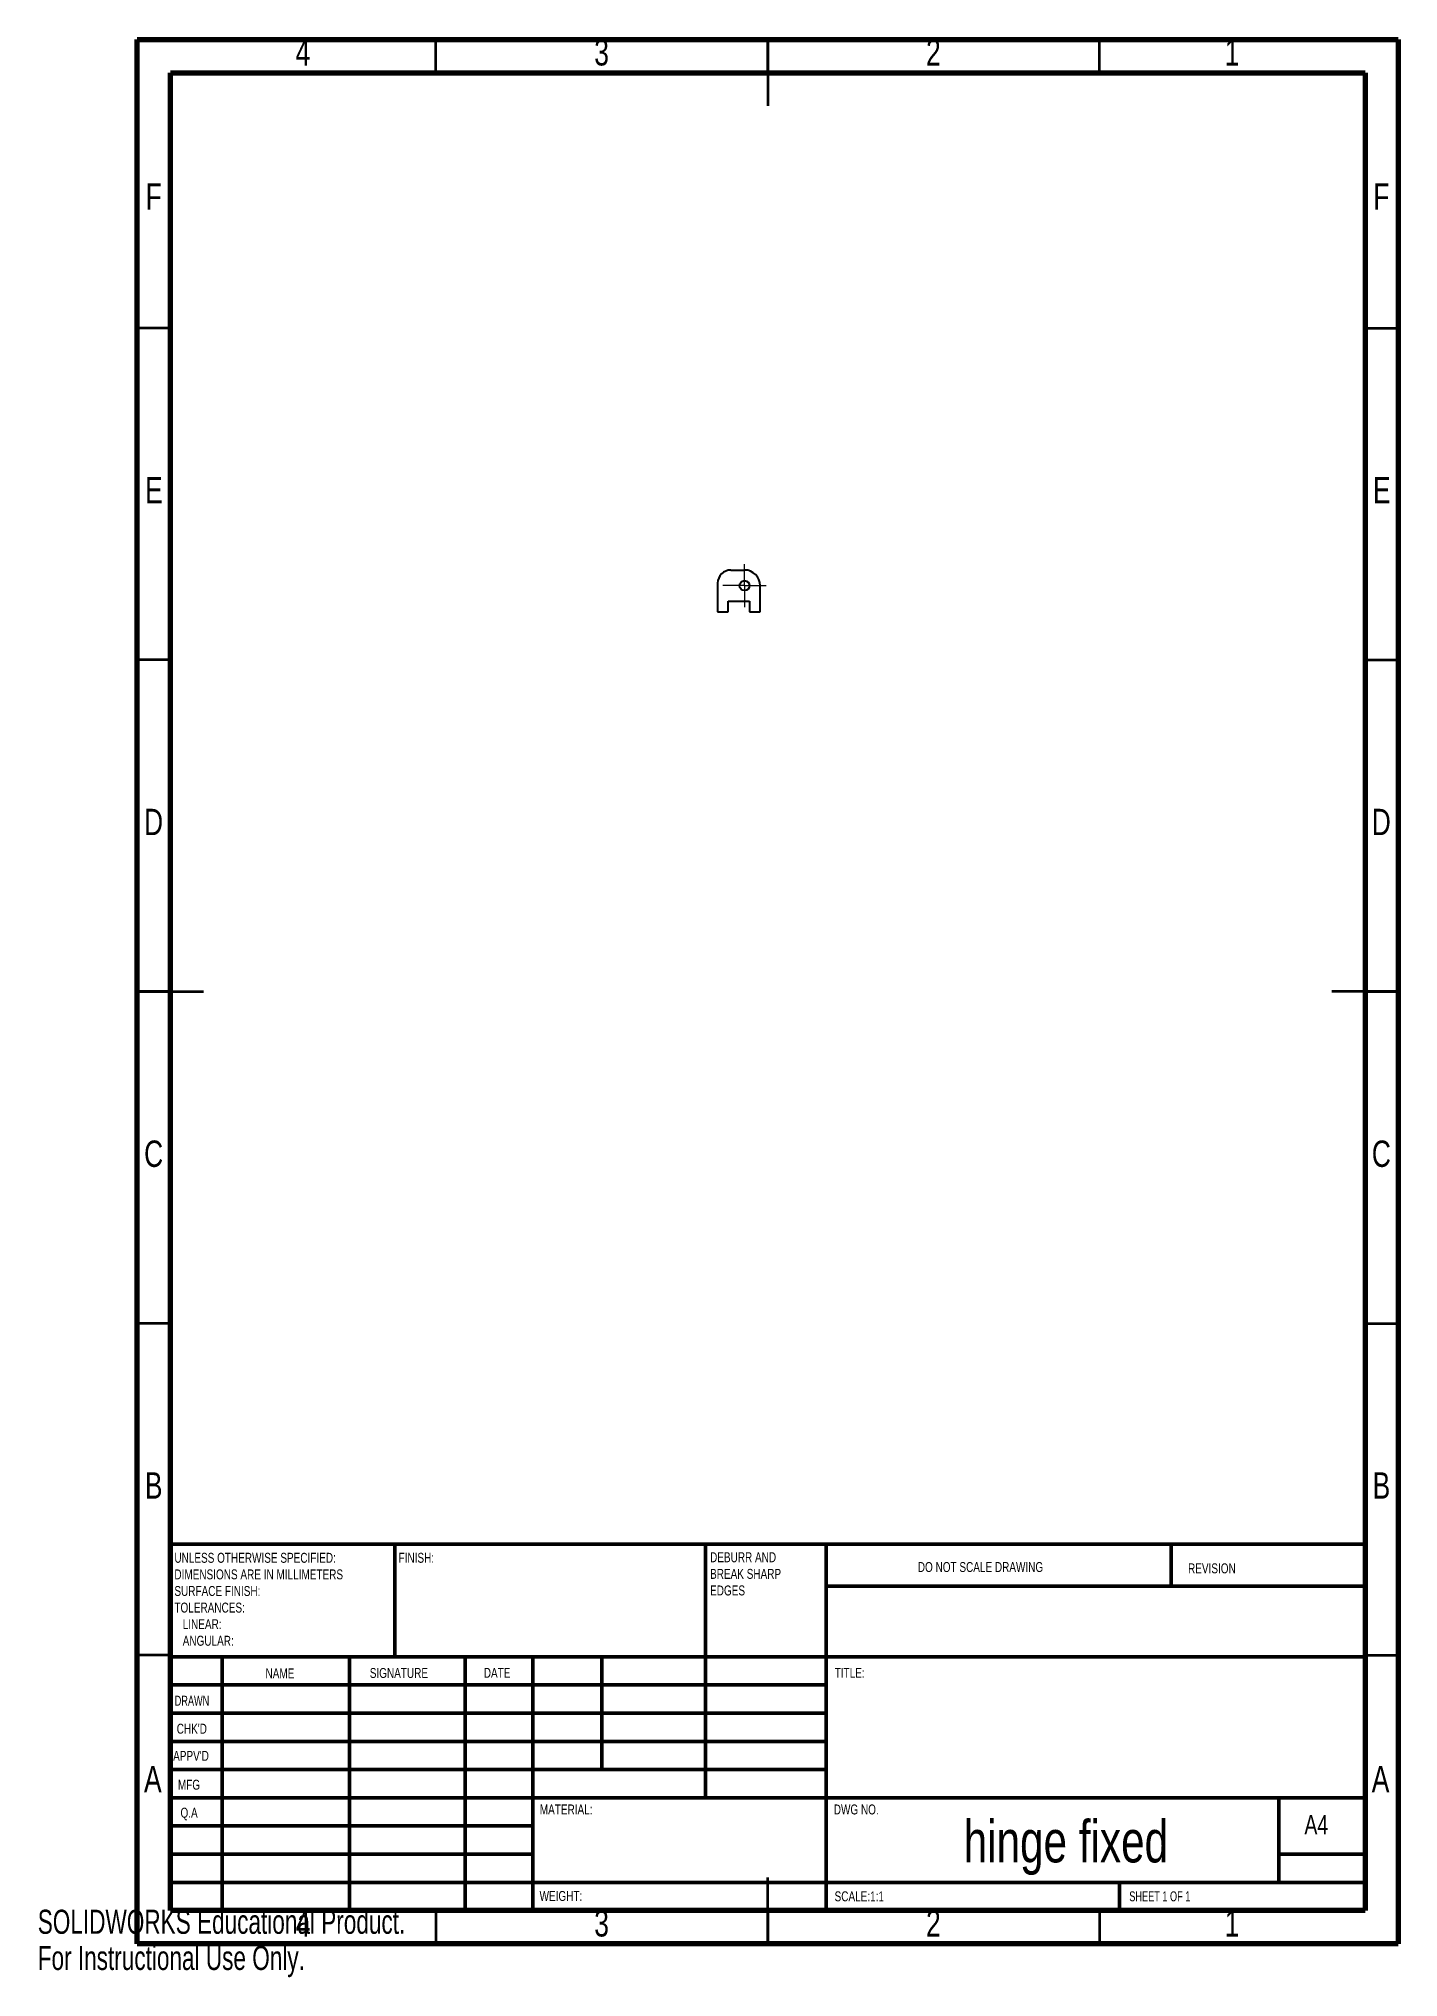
# Model space of a CAD drawing. Header units: millimetres. Extents: x 0 to 205, y 0 to 292.
import ezdxf

# ---------------------------------------------------------------- set-up
doc = ezdxf.new("R2010")
doc.units = ezdxf.units.MM
doc.styles.add('SLDTEXTSTYLE0', font='TXT', dxfattribs={"width": 0.686449})
doc.styles.add('SLDTEXTSTYLE1', font='TXT', dxfattribs={"width": 0.75})
doc.styles.add('SLDTEXTSTYLE2', font='TXT', dxfattribs={"width": 0.6875})
doc.styles.add('SLDTEXTSTYLE3', font='TXT', dxfattribs={"width": 0.7})

# ---------------------------------------------------------------- blocks, each defined once
blk = doc.blocks.new('SW_CENTERMARKSYMBOL_0')
at = {"color": 0, "linetype": 'Continuous', "lineweight": 18}
for p, q in [((0, 2.5), (0, 3.25)), ((-2.5, 0), (-3.25, 0)), ((0, 0), (-2.5, 0)), ((0, 0), (0, 2.5)), ((0, 0), (0, -2.5)), ((0, 0), (2.5, 0)), ((2.5, 0), (3.25, 0)), ((0, -2.5), (0, -3.25))]:
    blk.add_line(p, q, dxfattribs=at)

msp = doc.modelspace()

# ---------------------------------------------------------------- linework, layer by layer
at = {"color": 7, "linetype": 'Continuous', "lineweight": 70}
for p, q in [((15, 5), (15, 292)), ((15, 292), (205, 292)), ((205, 292), (205, 5)), ((20, 10), (20, 287)), ((20, 287), (200, 287)), ((200, 287), (200, 10)), ((200, 10), (20, 10)), ((205, 5), (15, 5))]:
    msp.add_line(p, q, dxfattribs=at)
at = {"color": 7, "linetype": 'Continuous', "lineweight": 35}
for p, q in [((60, 287), (60, 292)), ((110, 287), (110, 292)), ((110, 292), (110, 282)), ((160, 287), (160, 292)), ((20, 248.5), (15, 248.5)), ((200, 248.5), (205, 248.5)), ((20, 198.5), (15, 198.5)), ((200, 198.5), (205, 198.5)), ((20, 148.5), (15, 148.5)), ((15, 148.5), (25, 148.5)), ((205, 148.5), (195, 148.5)), ((200, 148.5), (205, 148.5)), ((20, 98.5), (15, 98.5)), ((200, 98.5), (205, 98.5)), ((20, 48.5), (15, 48.5)), ((200, 48.5), (205, 48.5)), ((110, 5), (110, 15)), ((60, 10), (60, 5)), ((110, 10), (110, 5)), ((160, 10), (160, 5))]:
    msp.add_line(p, q, dxfattribs=at)
at = {"color": 7, "linetype": 'Continuous', "lineweight": 25}
for p, q in [((104.45, 212.05), (106.5, 212.05)), ((102.45, 210.05), (102.45, 205.75)), ((108.85, 205.75), (108.85, 209.7)), ((102.45, 205.75), (104.05, 205.75)), ((104.05, 207.35), (107.25, 207.35)), ((104.05, 205.75), (104.05, 207.35)), ((107.25, 207.35), (107.25, 205.75)), ((107.25, 205.75), (108.85, 205.75))]:
    msp.add_line(p, q, dxfattribs=at)
at = {"color": 7, "linetype": 'Continuous', "lineweight": 50}
for p, q in [((20, 65.25), (200, 65.25)), ((20, 65.25), (20, 10)), ((53.8, 48.25), (53.8, 65.25)), ((100.6, 65.25), (100.6, 27)), ((118.8, 65.25), (118.8, 10)), ((170.8, 58.88), (170.8, 65.25)), ((200, 58.88), (118.8, 58.88)), ((200, 48.25), (20, 48.25)), ((27.8, 48.25), (27.8, 10)), ((46.99, 48.25), (46.99, 10)), ((64.4, 48.25), (64.4, 10)), ((74.6, 10), (74.6, 48.25)), ((85, 31.25), (85, 48.25)), ((118.8, 44), (20, 44)), ((118.8, 39.75), (20, 39.75)), ((118.8, 35.5), (20, 35.5)), ((118.8, 31.25), (20, 31.25)), ((74.6, 27), (20, 27)), ((74.6, 27), (200, 27)), ((187, 14.25), (187, 27)), ((74.6, 22.75), (20, 22.75)), ((74.6, 18.5), (20, 18.5)), ((200, 18.5), (187, 18.5)), ((20, 14.25), (200, 14.25)), ((163, 10), (163, 14.25))]:
    msp.add_line(p, q, dxfattribs=at)
at = {"color": 7, "linetype": 'Continuous', "lineweight": 25}
msp.add_circle((106.5, 209.7), 0.75, dxfattribs=at)
for centre, radius, start, end in [((104.45, 210.05), 2, 90, 180), ((106.5, 209.7), 2.35, 0, 90)]:
    msp.add_arc(centre, radius, start, end, dxfattribs=at)

# ---------------------------------------------------------------- block references
at = {"color": 7, "linetype": 'Continuous', "lineweight": 0}
msp.add_blockref('SW_CENTERMARKSYMBOL_0', (106.5, 209.7), dxfattribs=at)

# ---------------------------------------------------------------- texts
for s, insert, char_height, attachment_point, style in [('4', (39.96, 292.06), 3.97, 2, 'SLDTEXTSTYLE1'), ('3', (84.96, 292.06), 3.97, 2, 'SLDTEXTSTYLE1'), ('2', (134.96, 292.06), 3.97, 2, 'SLDTEXTSTYLE1'), ('1', (179.96, 292.06), 3.97, 2, 'SLDTEXTSTYLE1'), ('F', (17.46, 270.31), 3.97, 2, 'SLDTEXTSTYLE1'), ('F', (202.46, 270.31), 3.97, 2, 'SLDTEXTSTYLE1'), ('E', (17.51, 226.06), 3.97, 2, 'SLDTEXTSTYLE1'), ('E', (202.51, 226.06), 3.97, 2, 'SLDTEXTSTYLE1'), ('D', (17.45, 176.06), 3.97, 2, 'SLDTEXTSTYLE1'), ('D', (202.45, 176.06), 3.97, 2, 'SLDTEXTSTYLE1'), ('C', (17.46, 126.06), 3.97, 2, 'SLDTEXTSTYLE1'), ('C', (202.46, 126.06), 3.97, 2, 'SLDTEXTSTYLE1'), ('B', (17.47, 76.06), 3.97, 2, 'SLDTEXTSTYLE1'), ('B', (202.47, 76.06), 3.97, 2, 'SLDTEXTSTYLE1'), ('UNLESS OTHERWISE SPECIFIED:^JDIMENSIONS ARE IN MILLIMETERS^JSURFACE FINISH:^JTOLERANCES:^J   LINEAR:^J   ANGULAR:', (20.59, 63.92), 1.5, 1, 'SLDTEXTSTYLE1'), ('FINISH:', (54.37, 63.92), 1.5, 1, 'SLDTEXTSTYLE1'), ('DEBURR AND ^JBREAK SHARP ^JEDGES', (101.31, 64), 1.5, 1, 'SLDTEXTSTYLE1'), ('DO NOT SCALE DRAWING', (132.61, 62.53), 1.5, 1, 'SLDTEXTSTYLE1'), ('REVISION', (173.33, 62.33), 1.5, 1, 'SLDTEXTSTYLE1'), ('NAME', (34.32, 46.5), 1.5, 1, 'SLDTEXTSTYLE1'), ('SIGNATURE', (50.03, 46.56), 1.5, 1, 'SLDTEXTSTYLE1'), ('DATE', (67.21, 46.58), 1.5, 1, 'SLDTEXTSTYLE1'), ('TITLE:', (120.09, 46.58), 1.5, 1, 'SLDTEXTSTYLE1'), ('DRAWN', (20.64, 42.38), 1.5, 1, 'SLDTEXTSTYLE0'), ("CHK'D", (20.94, 38.16), 1.5, 1, 'SLDTEXTSTYLE1'), ("APPV'D", (20.4, 34.07), 1.5, 1, 'SLDTEXTSTYLE1'), ('A', (17.34, 31.81), 3.97, 2, 'SLDTEXTSTYLE1'), ('MFG', (21.12, 29.72), 1.5, 1, 'SLDTEXTSTYLE1'), ('A', (202.34, 31.81), 3.97, 2, 'SLDTEXTSTYLE1'), ('Q.A', (21.51, 25.5), 1.5, 1, 'SLDTEXTSTYLE1'), ('MATERIAL:', (75.65, 25.99), 1.5, 1, 'SLDTEXTSTYLE1'), ('DWG NO.', (119.95, 25.99), 1.5, 1, 'SLDTEXTSTYLE1'), ('hinge fixed', (154.92, 23.61), 6.35, 2, 'SLDTEXTSTYLE1'), ('A4', (190.87, 24.41), 2.91, 1, 'SLDTEXTSTYLE1'), ('WEIGHT:', (75.62, 12.95), 1.499, 1, 'SLDTEXTSTYLE1'), ('SCALE:1:1', (120.07, 12.9), 1.5, 1, 'SLDTEXTSTYLE1'), ('SHEET 1 OF 1', (164.48, 12.9), 1.5, 1, 'SLDTEXTSTYLE2'), ('4', (39.96, 10.06), 3.97, 2, 'SLDTEXTSTYLE1'), ('3', (84.96, 10.06), 3.97, 2, 'SLDTEXTSTYLE1'), ('2', (134.96, 10.06), 3.97, 2, 'SLDTEXTSTYLE1'), ('1', (179.96, 10.06), 3.97, 2, 'SLDTEXTSTYLE1')]:
    msp.add_mtext(s, dxfattribs=dict(at, insert=insert, char_height=char_height, attachment_point=attachment_point, style=style))
at = {"color": 7, "linetype": 'Continuous', "char_height": 3.633, "attachment_point": 1, "style": 'SLDTEXTSTYLE3'}
for s, insert in [('SOLIDWORKS Educational Product.', (0, 10.13)), ('For Instructional Use Only.', (0, 4.68))]:
    msp.add_mtext(s, dxfattribs=dict(at, insert=insert))

doc.saveas('drawing.dxf')
